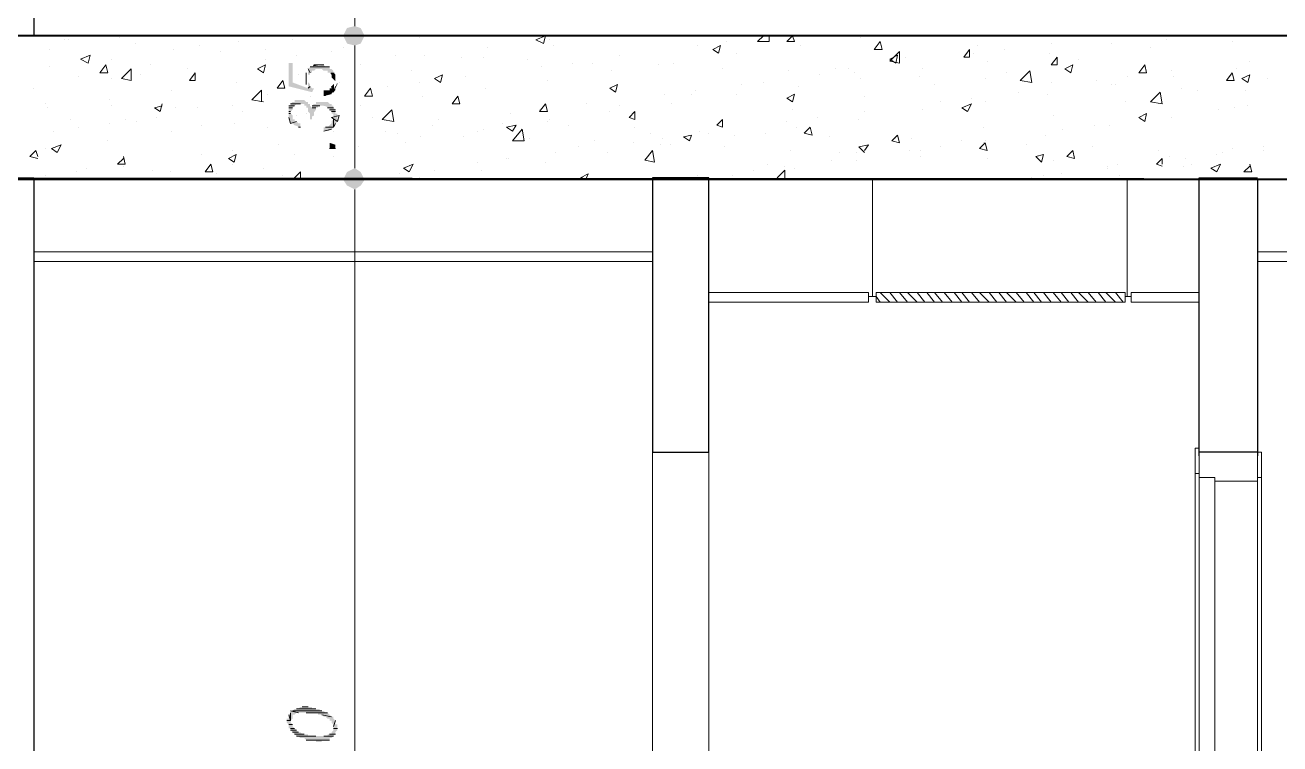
# Model space of a CAD drawing. Header units: millimetres. Extents: x 182 to 575, y -105 to 95.
# Drawn here: x 284.116 to 287.187, y 75.225 to 76.985 of the extents above; entities that cross this region are included whole.
import ezdxf

# ---------------------------------------------------------------- set-up
doc = ezdxf.new("R2010")
doc.units = ezdxf.units.MM
doc.header["$MEASUREMENT"] = 0
doc.layers.add('PDF_Geometry', color=7, linetype='Continuous')
doc.layers.add('PDF_Solid Fills', color=7, linetype='Continuous')

msp = doc.modelspace()

# ---------------------------------------------------------------- hatches: boundary and pattern name
at = {"layer": 'PDF_Solid Fills', "transparency": 33554559}
for points in [[(284.9040135875052, 76.93957688321996), (284.9230604393572, 76.93481677739985), (284.9373471853889, 76.93957688321996), (284.9468705980872, 76.95862370861681), (284.9373471853889, 76.9776737879819), (284.9230604393572, 76.98243389380198), (284.9040135875052, 76.9776737879819), (284.8944869208386, 76.95862370861681)], [(284.8706799896216, 76.82052926417234), (284.8754400954418, 76.82529257105065), (284.8754400954418, 76.83004947581259), (284.88020340232, 76.83957608956919), (284.88020340232, 76.84433942290252), (284.877029641883, 76.83640447960323), (284.8754400954418, 76.8348160102041), (284.8722670441366, 76.82529257105065), (284.8706799896216, 76.82529257105065), (284.8706799896216, 76.83957608956919), (284.8659166562883, 76.8348160102041), (284.8659166562883, 76.83005267687076), (284.8611565769233, 76.83005267687076), (284.8611565769233, 76.82529257105065), (284.8468698308916, 76.82529257105065), (284.8468698308916, 76.8110058250189), (284.8516299102565, 76.8110058250189), (284.8516299102565, 76.81219625146724), (284.8659166562883, 76.81576915835223), (284.8659166562883, 76.81862405574086)], [(284.7897260478227, 76.7348152165533), (284.7897260478227, 76.74433865570674), (284.7849659684576, 76.74433865570674), (284.7802026351244, 76.74910196258506), (284.7754393017909, 76.74910196258506), (284.7754393017909, 76.75386206840517), (284.7706792224259, 76.75386206840517), (284.7706792224259, 76.76338548110357), (284.7659158890926, 76.7681488144369), (284.7659158890926, 76.77291214777023), (284.7706792224259, 76.7776722271353), (284.7706792224259, 76.78243556046863), (284.7754393017909, 76.78719566628874), (284.7786144957122, 76.79037086020992), (284.7849659684576, 76.7919589996221), (284.7992494869761, 76.7919589996221), (284.7992494869761, 76.78719566628874), (284.8040128203095, 76.78719566628874), (284.8040128203095, 76.78243556046863), (284.8087728996746, 76.78243556046863), (284.8087728996746, 76.77291214777023), (284.8135362330079, 76.7681488144369), (284.8135362330079, 76.75386206840517), (284.8182995663412, 76.75386206840517), (284.8182995663412, 76.76100625463513), (284.8230596457064, 76.76338548110357), (284.8230596457064, 76.77132183929297), (284.8278229790396, 76.7776722271353), (284.8278229790396, 76.78243556046863), (284.8325830848598, 76.78243556046863), (284.8325830848598, 76.78719566628874), (284.8468698308916, 76.78719566628874), (284.8528203367049, 76.78600604644302), (284.8563932435899, 76.78243556046863), (284.8611565769233, 76.78243556046863), (284.8611565769233, 76.7776722271353), (284.8659166562883, 76.77291214777023), (284.8659166562883, 76.7681488144369), (284.8706799896216, 76.7681488144369), (284.8706799896216, 76.75386206840517), (284.8659166562883, 76.74910196258506), (284.8659166562883, 76.74433865570674), (284.8611565769233, 76.73957854988666), (284.8563932435899, 76.7348152165533), (284.8468698308916, 76.7348152165533), (284.8468698308916, 76.7252918038549), (284.8611565769233, 76.7252918038549), (284.8611565769233, 76.72886471073991), (284.8659166562883, 76.73005513718823), (284.8706799896216, 76.7348152165533), (284.8754400954418, 76.73957854988666), (284.8754400954418, 76.74195618850212), (284.88020340232, 76.74910196258506), (284.88020340232, 76.7681488144369), (284.8754400954418, 76.7681488144369), (284.8754400954418, 76.7776722271353), (284.8706799896216, 76.78243556046863), (284.8706799896216, 76.78719566628874), (284.8659166562883, 76.78719566628874), (284.8659166562883, 76.7919589996221), (284.8611565769233, 76.7919589996221), (284.8563932435899, 76.79671907898714), (284.8278229790396, 76.79671907898714), (284.8278229790396, 76.7919589996221), (284.8230596457064, 76.7919589996221), (284.8182995663412, 76.78719566628874), (284.8182995663412, 76.78243556046863), (284.8135362330079, 76.78719566628874), (284.8135362330079, 76.7919589996221), (284.8087728996746, 76.7919589996221), (284.8087728996746, 76.79671907898714), (284.8040128203095, 76.79671907898714), (284.7992494869761, 76.8014824123205), (284.7754393017909, 76.8014824123205), (284.7754393017909, 76.79671907898714), (284.7706792224259, 76.79671907898714), (284.7659158890926, 76.7919589996221), (284.7659158890926, 76.78719566628874), (284.7611557832724, 76.78719566628874), (284.7611557832724, 76.75386206840517), (284.7659158890926, 76.74433865570674), (284.7706792224259, 76.74433865570674), (284.7754393017909, 76.73957854988666), (284.782585115561, 76.73719606944996), (284.7849659684576, 76.7348152165533)], [(284.8611565769233, 76.68243479327288), (284.8754400954418, 76.68243479327288), (284.8754400954418, 76.6919582059713), (284.8611565769233, 76.6967215393046)], [(284.9040135875052, 76.59195743877552), (284.9230604393572, 76.58243402607712), (284.9373471853889, 76.59195743877552), (284.9468705980872, 76.60624418480728), (284.9373471853889, 76.62529103665912), (284.9230604393572, 76.63481444935755), (284.9040135875052, 76.62529103665912), (284.8944869208386, 76.60624418480728)]]:
    msp.add_hatch(color=256, dxfattribs=at).paths.add_polyline_path(points)
h = msp.add_hatch(color=256, dxfattribs=at)
h.paths.add_polyline_path([(284.8563932435899, 76.87290968745279), (284.8563932435899, 76.86814958163268), (284.8706799896216, 76.86814958163268), (284.8706799896216, 76.87290968745279), (284.8659166562883, 76.87767302078612), (284.8611565769233, 76.87767302078612), (284.8611565769233, 76.88243310015119), (284.8516299102565, 76.88243310015119), (284.8468698308916, 76.88719643348452), (284.8182995663412, 76.88243310015119), (284.8135362330079, 76.88243310015119), (284.8087728996746, 76.87767302078612), (284.8087728996746, 76.86338627475436), (284.8135362330079, 76.86338627475436), (284.8135362330079, 76.86814958163268), (284.8182995663412, 76.86814958163268), (284.8182995663412, 76.87290968745279), (284.8230596457064, 76.87290968745279), (284.8278229790396, 76.87767302078612), (284.8421064975581, 76.87767302078612), (284.8468698308916, 76.87290968745279)])
h.paths.add_polyline_path([(284.8135362330079, 76.83957608956919), (284.8087728996746, 76.84433942290252), (284.8087728996746, 76.83005267687076), (284.7706792224259, 76.84433942290252), (284.7706792224259, 76.89195976681785), (284.7611557832724, 76.89195976681785), (284.7611557832724, 76.8348160102041), (284.8182995663412, 76.82052926417234), (284.8230596457064, 76.83005267687076), (284.8182995663412, 76.83005267687076), (284.8135362330079, 76.8348160102041)])
h = msp.add_hatch(color=256, dxfattribs=at)
h.paths.add_polyline_path([(284.7659158890926, 75.25862669803479), (284.7706792224259, 75.25386336470146), (284.7754393017909, 75.2491000313681), (284.7802026351244, 75.24433995200306), (284.7849659684576, 75.24433995200306), (284.7897260478227, 75.2395766186697), (284.7992494869761, 75.2395766186697), (284.8040128203095, 75.23481651284959), (284.8278229790396, 75.23481651284959), (284.8278229790396, 75.23005317951626), (284.8421064975581, 75.23005317951626), (284.8421064975581, 75.23481651284959), (284.8611565769233, 75.23481651284959), (284.8611565769233, 75.2395766186697), (284.8659166562883, 75.2395766186697), (284.8706799896216, 75.24433995200306), (284.8754400954418, 75.2491000313681), (284.8754400954418, 75.25386336470146), (284.88020340232, 75.25862669803479), (284.88020340232, 75.2729102165533), (284.8754400954418, 75.2729102165533), (284.8754400954418, 75.2824336292517), (284.8706799896216, 75.28719696258503), (284.8706799896216, 75.29195704195013), (284.8659166562883, 75.29195704195013), (284.8611565769233, 75.29672037528346), (284.8563932435899, 75.30148370861679), (284.8516299102565, 75.30148370861679), (284.8468698308916, 75.30624378798186), (284.837346391738, 75.30624378798186), (284.837346391738, 75.31100712131521), (284.8182995663412, 75.31100712131521), (284.8182995663412, 75.3157672271353), (284.7897260478227, 75.3157672271353), (284.7849659684576, 75.31100712131521), (284.7754393017909, 75.31100712131521), (284.7706792224259, 75.30624378798186), (284.7659158890926, 75.30624378798186), (284.7659158890926, 75.30148370861679), (284.7611557832724, 75.29672037528346), (284.7611557832724, 75.28719696258503), (284.7563924763942, 75.28719696258503), (284.7563924763942, 75.27767352343162), (284.7611557832724, 75.2729102165533), (284.7611557832724, 75.26338677739986), (284.7659158890926, 75.26338677739986)])
h.paths.add_polyline_path([(284.7802026351244, 75.25862669803479), (284.7754393017909, 75.26338677739986), (284.7706792224259, 75.26815011073319), (284.7706792224259, 75.2729102165533), (284.7659158890926, 75.27767352343162), (284.7659158890926, 75.2824336292517), (284.7706792224259, 75.28719696258503), (284.7706792224259, 75.29672037528346), (284.7754393017909, 75.29672037528346), (284.7802026351244, 75.30148370861679), (284.8325830848598, 75.30148370861679), (284.8325830848598, 75.29672037528346), (284.8421064975581, 75.29672037528346), (284.8468698308916, 75.29195704195013), (284.8516299102565, 75.29195704195013), (284.8563932435899, 75.28719696258503), (284.8611565769233, 75.28719696258503), (284.8611565769233, 75.2824336292517), (284.8659166562883, 75.2824336292517), (284.8659166562883, 75.27767352343162), (284.8706799896216, 75.2729102165533), (284.8706799896216, 75.25862669803479), (284.8659166562883, 75.25386336470146), (284.8659166562883, 75.2491000313681), (284.8563932435899, 75.2491000313681), (284.8563932435899, 75.24433995200306), (284.8087728996746, 75.24433995200306), (284.8087728996746, 75.2491000313681), (284.7944893811562, 75.2491000313681), (284.7897260478227, 75.25386336470146), (284.7849659684576, 75.25386336470146)], flags=0)

# ---------------------------------------------------------------- linework, layer by layer
at = {"layer": 'PDF_Geometry', "lineweight": 25}
for points in [[(283.9992497515265, 76.95862370861681), (283.9992497515265, 79.85862357634167), (284.1373441959709, 79.85862357634167), (284.1373441959709, 76.95862370861681)], [(284.1421075293042, 76.95862370861681), (283.989726312373, 76.95862370861681)], [(283.9992497515265, 76.61100751814061), (284.1373441959709, 76.61100751814061), (284.1373441959709, 73.70624431708242)], [(286.9897269737487, 75.93005214777025), (286.9897269737487, 76.61100751814061), (287.1325847515265, 76.61100751814061)], [(287.1325847515265, 76.60624418480728), (287.1325847515265, 75.93005214777025)], [(287.1325847515265, 75.93957881443689), (286.9897269737487, 75.93957881443689)]]:
    msp.add_lwpolyline(points, dxfattribs=at)
at = {"layer": 'PDF_Geometry', "lineweight": 13}
for points in [[(284.9230604393572, 76.98243389380198), (284.9230604393572, 77.01100738586547), (284.9230604393572, 79.81100648639455), (284.9230604393572, 79.83481664512473)], [(284.9230604393572, 76.63481444935755), (284.9230604393572, 76.65862460808768), (284.9230604393572, 76.91100661866972), (284.9230604393572, 76.93481677739985)], [(284.8135362330079, 76.88243310015119), (284.8611565769233, 76.88243310015119), (284.8135362330079, 76.88243310015119)], [(284.8563932435899, 76.88243310015119), (284.8182995663412, 76.88243310015119), (284.8563932435899, 76.88243310015119)], [(284.8349647382989, 76.88719643348452), (284.832584685389, 76.88719643348452), (284.8373464049655, 76.88719643348452), (284.8206796060238, 76.88481476681787)], [(284.8468698308916, 76.88719643348452), (284.8230596457064, 76.88719643348452), (284.8468698308916, 76.88719643348452)], [(284.8278229790396, 76.88719643348452), (284.8421064975581, 76.88719643348452), (284.8278229790396, 76.88719643348452)], [(284.8040128203095, 76.86814958163268), (284.8040128203095, 76.83957608956919), (284.8040128203095, 76.86814958163268)], [(284.8040128203095, 76.83957608956919), (284.8040128203095, 76.86814958163268), (284.8040128203095, 76.83957608956919)], [(284.8135362330079, 76.86814958163268), (284.8087728996746, 76.87767302078612), (284.8135362330079, 76.86814958163268)], [(284.7754393017909, 76.78719566628874), (284.7611557832724, 76.78719566628874), (284.7754393017909, 76.78719566628874)], [(284.7897260478227, 76.7919589996221), (284.7659158890926, 76.7919589996221), (284.7897260478227, 76.7919589996221)], [(284.7659158890926, 76.7919589996221), (284.7897260478227, 76.7919589996221), (284.7659158890926, 76.7919589996221)], [(284.7611557832724, 76.78243556046863), (284.7706792224259, 76.78243556046863), (284.7611557832724, 76.78243556046863)], [(284.7706792224259, 76.78243556046863), (284.7611557832724, 76.78243556046863), (284.7706792224259, 76.78243556046863)], [(284.7659158890926, 76.77291214777023), (284.7611557832724, 76.77291214777023), (284.7659158890926, 76.77291214777023)], [(284.7611557832724, 76.7681488144369), (284.7659158890926, 76.7681488144369), (284.7611557832724, 76.7681488144369)], [(284.8754400954418, 76.7776722271353), (284.8611565769233, 76.7776722271353), (284.8754400954418, 76.7776722271353)], [(284.8611565769233, 76.7776722271353), (284.8754400954418, 76.7776722271353), (284.8611565769233, 76.7776722271353)], [(284.8659166562883, 76.77291214777023), (284.8754400954418, 76.77291214777023), (284.8659166562883, 76.77291214777023)], [(284.8706799896216, 76.7348152165533), (284.8516299102565, 76.7348152165533), (284.8706799896216, 76.7348152165533)], [(284.8754400954418, 76.68243479327288), (284.8611565769233, 76.68243479327288), (284.8754400954418, 76.68243479327288)], [(280.704013322955, 76.60624418480728), (293.1516328996746, 76.60624418480728)], [(286.1897272118439, 76.32052860279668), (286.1897272118439, 76.60624418480728)], [(286.8135355716322, 76.60624418480728), (286.8135355716322, 76.32052860279668), (286.8135355716322, 76.5062434176115)], [(284.9230604393572, 73.73481458163266), (284.9230604393572, 73.75862474036282), (284.9230604393572, 76.55862384089193), (284.9230604393572, 76.58243402607712)], [(284.1373441959709, 76.43005280914588), (285.6516328996746, 76.43005280914588)], [(287.1325847515265, 76.43005280914588), (288.6468702012619, 76.43005280914588)], [(284.1373441959709, 76.40624262396071), (285.6516328996746, 76.40624262396071)], [(287.1325847515265, 76.40624262396071), (288.6468702012619, 76.40624262396071)], [(285.789727344119, 76.33005526946334), (286.1802037991455, 76.33005526946334), (286.1802037991455, 76.30624508427815), (285.789727344119, 76.30624508427815)], [(286.1802037991455, 76.30624508427815), (286.1802037991455, 76.33005526946334)], [(286.1992506509973, 76.30624508427815), (286.1992506509973, 76.33005526946334)], [(286.2325842488809, 76.30624508427815), (286.2087740636957, 76.33005526946334)], [(286.2516310742778, 76.30624508427815), (286.2325842488809, 76.33005526946334)], [(286.275441259463, 76.30624508427815), (286.2563944076111, 76.33005526946334)], [(286.2992514181931, 76.30624508427815), (286.275441259463, 76.33005526946334)], [(286.3182982700449, 76.30624508427815), (286.2992514181931, 76.33005526946334)], [(286.3421084287752, 76.30624508427815), (286.32305834941, 76.33005526946334)], [(286.3611552806269, 76.30624508427815), (286.3421084287752, 76.33005526946334)], [(286.3849654393571, 76.30624508427815), (286.3659186139603, 76.33005526946334)], [(286.4087756245424, 76.30624508427815), (286.3897255451773, 76.33005526946334)], [(286.4278224499391, 76.30624508427815), (286.4087756245424, 76.33005526946334)], [(286.4516326351243, 76.30624508427815), (286.4325825557593, 76.33005526946334)], [(286.4754395663413, 76.30624508427815), (286.4516326351243, 76.33005526946334)], [(286.4944896457063, 76.30624508427815), (286.4754395663413, 76.33005526946334)], [(286.5182965769233, 76.30624508427815), (286.4992497515265, 76.33005526946334)], [(286.5421067621085, 76.30624508427815), (286.5182965769233, 76.33005526946334)], [(286.5611535875053, 76.30624508427815), (286.5421067621085, 76.33005526946334)], [(286.5849637726905, 76.30624508427815), (286.5659169208386, 76.33005526946334)], [(286.6040138520556, 76.30624508427815), (286.5849637726905, 76.33005526946334)], [(286.6278207832725, 76.30624508427815), (286.6087739314206, 76.33005526946334)], [(286.6516309420026, 76.30624508427815), (286.6325841166058, 76.33005526946334)], [(286.6706777938545, 76.30624508427815), (286.6516309420026, 76.33005526946334)], [(286.6944879525846, 76.30624508427815), (286.6754411271878, 76.33005526946334)], [(286.7182981377698, 76.30624508427815), (286.6944879525846, 76.33005526946334)], [(286.7373449896216, 76.30624508427815), (286.7182981377698, 76.33005526946334)], [(286.7611551483518, 76.30624508427815), (286.7421082965, 76.33005526946334)], [(286.784965307082, 76.30624508427815), (286.7611551483518, 76.33005526946334)], [(286.8040121589339, 76.30624508427815), (286.784965307082, 76.33005526946334)], [(286.9897269737487, 76.30624508427815), (286.8230590107856, 76.30624508427815), (286.8230590107856, 76.33005526946334), (286.9897269737487, 76.33005526946334)], [(286.2087740636957, 76.30624508427815), (286.1992506509973, 76.32052860279668), (286.1802037991455, 76.32052860279668)], [(285.6516328996746, 75.93957881443689), (285.6516328996746, 73.78719500491309)], [(286.9802035345951, 75.88719513718823), (286.9802035345951, 73.78719500491309), (285.789727344119, 73.78719500491309), (285.789727344119, 75.93957881443689)], [(287.0278206509973, 75.8776717244898), (287.0278206509973, 73.79672167157975), (286.9897269737487, 73.79672167157975), (286.9897269737487, 75.88719513718823), (286.9802035345951, 75.88719513718823), (286.9802035345951, 75.94910222713528), (286.9897269737487, 75.94910222713528), (286.9897269737487, 75.8776717244898), (287.0278206509973, 75.8776717244898), (287.0278206509973, 75.8681483117914), (287.1325847515265, 75.8681483117914), (287.1325847515265, 73.78719500491309)], [(287.1325847515265, 75.8776717244898), (287.1421081642249, 75.8776717244898), (287.1421081642249, 75.93957881443689), (287.1325847515265, 75.93957881443689), (286.9897269737487, 75.93957881443689)], [(287.1325847515265, 75.93957881443689), (287.1325847515265, 75.8681483117914)], [(287.1421081642249, 75.8776717244898), (287.1421081642249, 73.78719500491309)], [(284.7944893811562, 75.3157672271353), (284.8087728996746, 75.3157672271353), (284.7944893811562, 75.3157672271353)], [(284.8087728996746, 75.3157672271353), (284.7944893811562, 75.3157672271353), (284.8087728996746, 75.3157672271353)], [(284.8016311536429, 75.3157672271353), (284.7992511007327, 75.3157672271353), (284.7992494737487, 75.3157672271353)], [(284.7563924763942, 75.2824336292517), (284.7659158890926, 75.2824336292517), (284.7563924763942, 75.2824336292517)], [(284.7849659684576, 75.30148370861679), (284.7659158890926, 75.30624378798186), (284.7849659684576, 75.30148370861679)], [(284.7706792224259, 75.30624378798186), (284.8421064975581, 75.30624378798186), (284.7706792224259, 75.30624378798186)], [(284.8278229790396, 75.31100712131521), (284.7802026351244, 75.31100712131521), (284.8278229790396, 75.31100712131521)], [(284.8563932435899, 75.30148370861679), (284.8230596457064, 75.30148370861679), (284.8563932435899, 75.30148370861679)], [(284.8230596457064, 75.30148370861679), (284.8563932435899, 75.30148370861679), (284.8230596457064, 75.30148370861679)], [(284.7611557832724, 75.2729102165533), (284.7706792224259, 75.2729102165533), (284.7611557832724, 75.2729102165533)], [(284.7754393017909, 75.26338677739986), (284.7659158890926, 75.26338677739986), (284.7754393017909, 75.26338677739986)], [(284.7659158890926, 75.25862669803479), (284.7802026351244, 75.25862669803479), (284.7659158890926, 75.25862669803479)], [(284.7802026351244, 75.25862669803479), (284.7659158890926, 75.25862669803479), (284.7802026351244, 75.25862669803479)], [(284.7706792224259, 75.25386336470146), (284.7849659684576, 75.25386336470146), (284.7706792224259, 75.25386336470146)], [(284.88020340232, 75.26338677739986), (284.8706799896216, 75.26338677739986), (284.88020340232, 75.26338677739986)], [(284.8706799896216, 75.26338677739986), (284.88020340232, 75.26338677739986), (284.8706799896216, 75.26338677739986)], [(284.7754393017909, 75.2491000313681), (284.7992494869761, 75.2491000313681), (284.7754393017909, 75.2491000313681)], [(284.7992494869761, 75.2491000313681), (284.7754393017909, 75.2491000313681), (284.7992494869761, 75.2491000313681)], [(284.8040128203095, 75.23481651284959), (284.8611565769233, 75.23481651284959), (284.8040128203095, 75.23481651284959)], [(284.8563932435899, 75.23481651284959), (284.8135362330079, 75.23481651284959), (284.8563932435899, 75.23481651284959)], [(284.8182995663412, 75.23481651284959), (284.8516299102565, 75.23481651284959), (284.8182995663412, 75.23481651284959)], [(284.8706799896216, 75.24433995200306), (284.8468698308916, 75.24433995200306), (284.8706799896216, 75.24433995200306)], [(284.8468698308916, 75.24433995200306), (284.8706799896216, 75.24433995200306), (284.8468698308916, 75.24433995200306)], [(284.8754400954418, 75.2491000313681), (284.8611565769233, 75.2491000313681), (284.8754400954418, 75.2491000313681)], [(284.8611565769233, 75.2491000313681), (284.8754400954418, 75.2491000313681), (284.8611565769233, 75.2491000313681)]]:
    msp.add_lwpolyline(points, dxfattribs=at)
at = {"layer": 'PDF_Geometry', "lineweight": 40}
for points in [[(292.9516313388281, 76.60624418480728), (293.4040116562884, 76.61100751814061), (293.4040116562884, 76.95862370861681), (280.6802031642249, 76.95862370861681), (280.3040134552301, 76.95862370861681), (280.3040134552301, 76.60624418480728), (280.6802031642249, 76.60624418480728), (280.7516304393571, 76.60624418480728)], [(281.4563927144894, 76.63005434353744), (281.4659161536428, 76.61576759750568), (281.4802028996745, 76.61100751814061), (292.2278222118439, 76.60624418480728)]]:
    msp.add_lwpolyline(points, dxfattribs=at)
at = {"layer": 'PDF_Geometry', "lineweight": 0}
for points in [[(284.2135348044366, 76.94910029591838), (284.2135348044366, 76.94910029591838)], [(284.2230614711032, 76.94910029591838), (284.2230614711032, 76.94910029591838)], [(284.3468691695159, 76.95386362925169), (284.3468691695159, 76.95386362925169)], [(284.3849661007329, 76.93957688321996), (284.3849661007329, 76.93957688321996)], [(284.6373448573466, 76.94434019009827), (284.6373448573466, 76.94434019009827)], [(284.7706792224259, 76.94910029591838), (284.7706792224259, 76.94910029591838)], [(285.0802017356534, 76.95386362925169), (285.0802017356534, 76.95386362925169)], [(285.3992509155477, 76.94910029591838), (285.3992509155477, 76.94910029591838)], [(285.832584354701, 76.94434019009827), (285.832584354701, 76.94434019009827)], [(285.9373452277168, 76.95862370861681), (285.9373452277168, 76.94434019009827), (285.9087749631666, 76.94434019009827), (285.9230584816851, 76.95862370861681)], [(286.1611537197804, 76.95386362925169), (286.1611537197804, 76.95386362925169)], [(286.6278207832725, 76.93957688321996), (286.6278207832725, 76.93957688321996)], [(286.74686840232, 76.95862370861681), (286.74686840232, 76.95862370861681)], [(286.7754418943836, 76.93957688321996), (286.7754418943836, 76.93957688321996)], [(286.9087730319497, 76.94910029591838), (286.9087730319497, 76.94910029591838)], [(287.0706776615793, 76.94434019009827), (287.0706776615793, 76.94434019009827)], [(284.1754411271878, 76.92529336470145), (284.1754411271878, 76.92529336470145)], [(284.4802035345951, 76.92529336470145), (284.4802035345951, 76.92529336470145)], [(284.5421073970291, 76.93481677739985), (284.5421073970291, 76.93481677739985)], [(284.5944878467645, 76.92053003136812), (284.5944878467645, 76.92053003136812)], [(284.7040120266588, 76.92529336470145), (284.7040120266588, 76.92529336470145)], [(284.7802026351244, 76.91100661866972), (284.7802026351244, 76.91100661866972)], [(284.8659166562883, 76.92053003136812), (284.8659166562883, 76.92053003136812)], [(284.8944869208386, 76.93005344406652), (284.8944869208386, 76.93005344406652)], [(285.0230612065528, 76.91100661866972), (285.0230612065528, 76.91100661866972)], [(285.0944884816852, 76.91100661866972), (285.0944884816852, 76.91100661866972)], [(285.2468696986164, 76.93005344406652), (285.2468696986164, 76.93005344406652)], [(285.408774328246, 76.93481677739985), (285.408774328246, 76.93481677739985)], [(285.5706789578757, 76.91100661866972), (285.5706789578757, 76.91100661866972)], [(285.7611538520556, 76.93481677739985), (285.7611538520556, 76.93481677739985)], [(285.8563945398862, 76.91576669803476), (285.8563945398862, 76.91576669803476)], [(286.0135358361825, 76.93481677739985), (286.0135358361825, 76.93481677739985)], [(286.4373458890925, 76.91576669803476), (286.4373458890925, 76.91576669803476)], [(286.446869301791, 76.93481677739985), (286.446869301791, 76.93481677739985)], [(286.5135364975582, 76.92529336470145), (286.5135364975582, 76.92529336470145)], [(286.6230606774524, 76.91576669803476), (286.6230606774524, 76.91576669803476)], [(286.8706793547011, 76.93005344406652), (286.8706793547011, 76.93005344406652)], [(284.1754411271878, 76.88243310015119), (284.1754411271878, 76.88243310015119)], [(284.327822344119, 76.90148317951625), (284.327822344119, 76.90148317951625)], [(284.4230597779815, 76.88719643348452), (284.4230597779815, 76.88719643348452)], [(284.7040120266588, 76.90148317951625), (284.7040120266588, 76.90148317951625)], [(284.9373471853889, 76.88719643348452), (284.9373471853889, 76.88719643348452)], [(285.1849658361825, 76.90624328533636), (285.1849658361825, 76.90624328533636)], [(285.2373462594629, 76.90624328533636), (285.2373462594629, 76.90624328533636)], [(285.3468704658121, 76.90148317951625), (285.3468704658121, 76.90148317951625)], [(285.3802040636957, 76.88243310015119), (285.3802040636957, 76.88243310015119)], [(285.4563946721614, 76.89195976681785), (285.4563946721614, 76.89195976681785)], [(285.5040117621085, 76.89195976681785), (285.5040117621085, 76.89195976681785)], [(285.6659164181931, 76.88719643348452), (285.6659164181931, 76.88719643348452)], [(285.704013322955, 76.89195976681785), (285.704013322955, 76.89195976681785)], [(286.2468709949127, 76.89195976681785), (286.2468709949127, 76.89195976681785)], [(286.2706779261296, 76.90624328533636), (286.2706779261296, 76.90624328533636)], [(286.4706794869762, 76.89671984618292), (286.4706794869762, 76.89671984618292)], [(286.6944879525846, 76.90148317951625), (286.6944879525846, 76.90148317951625)], [(287.1135346721613, 76.89671984618292), (287.1135346721613, 76.89671984618292)], [(284.24686840232, 76.85862616893428), (284.24686840232, 76.85862616893428)], [(284.327822344119, 76.85386283560092), (284.327822344119, 76.85386283560092)], [(284.3992496192513, 76.86338627475436), (284.3992496192513, 76.86338627475436)], [(284.5135371324789, 76.87767302078612), (284.5135371324789, 76.87767302078612)], [(284.7849659684576, 76.86338627475436), (284.7849659684576, 76.86338627475436)], [(285.0611548838016, 76.87290968745279), (285.0611548838016, 76.87290968745279)], [(285.1944892488809, 76.85862616893428), (285.1944892488809, 76.85862616893428)], [(285.3944875822142, 76.84910275623585), (285.3944875822142, 76.84910275623585)], [(285.5516321060237, 76.87290968745279), (285.5516321060237, 76.87290968745279)], [(285.8230609420026, 76.87767302078612), (285.8230609420026, 76.87767302078612)], [(285.9849655716323, 76.87290968745279), (285.9849655716323, 76.87290968745279)], [(286.0611561800979, 76.86338627475436), (286.0611561800979, 76.86338627475436)], [(286.0992498573465, 76.87767302078612), (286.0992498573465, 76.87767302078612)], [(286.1325834552302, 76.87767302078612), (286.1325834552302, 76.87767302078612)], [(286.1468702012619, 76.86814958163268), (286.1468702012619, 76.86814958163268)], [(286.1611537197804, 76.85386283560092), (286.1611537197804, 76.85386283560092)], [(286.3040115240133, 76.85862616893428), (286.3040115240133, 76.85862616893428)], [(286.3135349367117, 76.87767302078612), (286.3135349367117, 76.87767302078612)], [(286.4659161536428, 76.85386283560092), (286.4659161536428, 76.85386283560092)], [(286.5182965769233, 76.86814958163268), (286.5182965769233, 76.86814958163268)], [(286.7373449896216, 76.84910275623585), (286.7373449896216, 76.84910275623585)], [(286.8135355716322, 76.85862616893428), (286.8135355716322, 76.85862616893428)], [(286.9230597779815, 76.87290968745279), (286.9230597779815, 76.87290968745279)], [(286.9278231113148, 76.85862616893428), (286.9278231113148, 76.85862616893428)], [(287.0802043282461, 76.87767302078612), (287.0802043282461, 76.87767302078612)], [(287.1563916827433, 76.85386283560092), (287.1563916827433, 76.85386283560092)], [(284.1373441959709, 76.83005267687076), (284.1373441959709, 76.83005267687076)], [(284.4754402277169, 76.82529257105065), (284.4754402277169, 76.82529257105065)], [(284.6325847515265, 76.84433942290252), (284.6325847515265, 76.84433942290252)], [(284.6992519472936, 76.79671907898714), (284.6706784287751, 76.8014824123205), (284.6944886139603, 76.82529257105065), (284.6944886139603, 76.79671907898714)], [(284.8849635081402, 76.84433942290252), (284.8849635081402, 76.84433942290252)], [(285.0040111271878, 76.8348160102041), (285.0040111271878, 76.8348160102041)], [(285.0802017356534, 76.84433942290252), (285.0802017356534, 76.84433942290252)], [(285.2421063652831, 76.83005267687076), (285.2421063652831, 76.83005267687076)], [(285.7563937726904, 76.82529257105065), (285.7563937726904, 76.82529257105065)], [(285.8706780584047, 76.83957608956919), (285.8706780584047, 76.83957608956919)], [(285.9230584816851, 76.84433942290252), (285.9230584816851, 76.84433942290252)], [(286.0087757568175, 76.8348160102041), (286.0087757568175, 76.8348160102041)], [(286.3421084287752, 76.83957608956919), (286.3421084287752, 76.83957608956919)], [(286.5468700689868, 76.82052926417234), (286.5468700689868, 76.82052926417234)], [(286.6278207832725, 76.84433942290252), (286.6278207832725, 76.84433942290252)], [(286.7754418943836, 76.83957608956919), (286.7754418943836, 76.83957608956919)], [(286.784965307082, 76.83957608956919), (286.784965307082, 76.83957608956919)], [(286.9468699631667, 76.83005267687076), (286.9468699631667, 76.83005267687076)], [(286.9849636404153, 76.82529257105065), (286.9849636404153, 76.82529257105065)], [(287.1040112594629, 76.82529257105065), (287.1040112594629, 76.82529257105065)], [(284.1659176880344, 76.7919589996221), (284.1659176880344, 76.7919589996221)], [(284.3230590107856, 76.8014824123205), (284.3230590107856, 76.8014824123205)], [(284.327822344119, 76.78719566628874), (284.327822344119, 76.78719566628874)], [(284.4516300425317, 76.7919589996221), (284.4468699631667, 76.77291214777023), (284.4325831906799, 76.78243556046863), (284.4516300425317, 76.78719566628874)], [(284.6230613388281, 76.78719566628874), (284.6230613388281, 76.78719566628874)], [(284.6992519472936, 76.79671907898714), (284.6992519472936, 76.79671907898714)], [(284.708775359992, 76.81576915835223), (284.708775359992, 76.81576915835223)], [(284.8135362330079, 76.8110058250189), (284.8135362330079, 76.8110058250189)], [(284.9373471853889, 76.78719566628874), (284.9373471853889, 76.78719566628874)], [(285.0897251483518, 76.8110058250189), (285.0897251483518, 76.8110058250189)], [(285.4897250160767, 76.7919589996221), (285.4897250160767, 76.7919589996221)], [(285.5706789578757, 76.78719566628874), (285.5706789578757, 76.78719566628874)], [(285.6802031642248, 76.81576915835223), (285.6802031642248, 76.81576915835223)], [(285.6992499896216, 76.7919589996221), (285.6992499896216, 76.7919589996221)], [(285.746870333537, 76.81576915835223), (285.746870333537, 76.81576915835223)], [(285.8563945398862, 76.81576915835223), (285.8563945398862, 76.81576915835223)], [(286.1706803864471, 76.8110058250189), (286.1706803864471, 76.8110058250189)], [(286.3563919472937, 76.79671907898714), (286.3563919472937, 76.79671907898714)], [(286.4325825557593, 76.80624574565383), (286.4325825557593, 76.80624574565383)], [(286.4659161536428, 76.79671907898714), (286.4659161536428, 76.79671907898714)], [(286.6182973705741, 76.81576915835223), (286.6182973705741, 76.81576915835223)], [(286.8087754922672, 76.79671907898714), (286.8087754922672, 76.79671907898714)], [(287.1087745927963, 76.78719566628874), (287.1087745927963, 76.78719566628874)], [(284.1706777938545, 76.78243556046863), (284.1706777938545, 76.78243556046863)], [(284.4373465240133, 76.7586254017385), (284.4373465240133, 76.7586254017385)], [(284.4849636404153, 76.78243556046863), (284.4849636404153, 76.78243556046863)], [(284.5373440636957, 76.78243556046863), (284.5373440636957, 76.78243556046863)], [(284.6468682700449, 76.77291214777023), (284.6468682700449, 76.77291214777023)], [(284.7802026351244, 76.76338548110357), (284.7802026351244, 76.76338548110357)], [(284.8040128203095, 76.7681488144369), (284.8040128203095, 76.7681488144369)], [(284.9659174499392, 76.7586254017385), (284.9659174499392, 76.7586254017385)], [(285.3040134552301, 76.7681488144369), (285.3040134552301, 76.7681488144369)], [(285.3754407303625, 76.7776722271353), (285.3754407303625, 76.7776722271353)], [(285.5468687991455, 76.77291214777023), (285.5468687991455, 76.77291214777023)], [(285.9944890107857, 76.7776722271353), (285.9944890107857, 76.7776722271353)], [(286.0563928467645, 76.7586254017385), (286.0563928467645, 76.7586254017385)], [(286.1706803864471, 76.77291214777023), (286.1706803864471, 76.77291214777023)], [(286.3135349367117, 76.7776722271353), (286.3135349367117, 76.7776722271353)], [(286.6325841166058, 76.76338548110357), (286.6325841166058, 76.76338548110357)], [(286.9230597779815, 76.7586254017385), (286.9230597779815, 76.7586254017385)], [(287.0373440636957, 76.7776722271353), (287.0373440636957, 76.7776722271353)], [(287.0754409949127, 76.78243556046863), (287.0754409949127, 76.78243556046863)], [(284.1849645398862, 76.7252918038549), (284.1849645398862, 76.7252918038549)], [(284.2278215504683, 76.75386206840517), (284.2278215504683, 76.75386206840517)], [(284.24686840232, 76.7348152165533), (284.24686840232, 76.7348152165533)], [(284.3230590107856, 76.74433865570674), (284.3230590107856, 76.74433865570674)], [(284.3611559155476, 76.75386206840517), (284.3611559155476, 76.75386206840517)], [(284.3897261800978, 76.74910196258506), (284.3897261800978, 76.74910196258506)], [(284.4754402277169, 76.7252918038549), (284.4754402277169, 76.7252918038549)], [(284.5468707303623, 76.73957854988666), (284.5468707303623, 76.73957854988666)], [(284.6278214181931, 76.74433865570674), (284.6278214181931, 76.74433865570674)], [(284.708775359992, 76.7348152165533), (284.708775359992, 76.7348152165533)], [(284.8706799896216, 76.7252918038549), (284.8706799896216, 76.7252918038549)], [(284.9992510213677, 76.7252918038549), (284.9992510213677, 76.7252918038549)], [(285.113535333537, 76.73957854988666), (285.113535333537, 76.73957854988666)], [(285.1278220795688, 76.75386206840517), (285.1278220795688, 76.75386206840517)], [(285.2230595134312, 76.7252918038549), (285.2230595134312, 76.7252918038549)], [(285.2373462594629, 76.73005513718823), (285.2373462594629, 76.73005513718823)], [(285.2849633758651, 76.74433865570674), (285.2849633758651, 76.74433865570674)], [(285.3944875822142, 76.74910196258506), (285.3944875822142, 76.74910196258506)], [(285.3992509155477, 76.75386206840517), (285.3992509155477, 76.75386206840517)], [(285.4468680054946, 76.73957854988666), (285.4468680054946, 76.73957854988666)], [(285.6087726351243, 76.7348152165533), (285.6087726351243, 76.7348152165533)], [(285.7659171853888, 76.7252918038549), (285.7659171853888, 76.7252918038549)], [(285.8182976086692, 76.74910196258506), (285.8182976086692, 76.74910196258506)], [(285.9802022382989, 76.74910196258506), (285.9802022382989, 76.74910196258506)], [(286.0040124234841, 76.7348152165533), (286.0040124234841, 76.7348152165533)], [(286.1563936404153, 76.75386206840517), (286.1563936404153, 76.75386206840517)], [(286.4611560478228, 76.7348152165533), (286.4611560478228, 76.7348152165533)], [(286.656394275336, 76.73005513718823), (286.656394275336, 76.73005513718823)], [(286.7325848838016, 76.73957854988666), (286.7325848838016, 76.73957854988666)], [(286.7706785610502, 76.73957854988666), (286.7706785610502, 76.73957854988666)], [(286.8468691695159, 76.75386206840517), (286.8468691695159, 76.75386206840517)], [(284.3182989049657, 76.70148164512474), (284.3182989049657, 76.70148164512474)], [(284.9230604393572, 76.71576839115647), (284.9230604393572, 76.71576839115647)], [(285.027821285918, 76.72052847052157), (285.027821285918, 76.72052847052157)], [(285.0468681377698, 76.6967215393046), (285.0468681377698, 76.6967215393046)], [(285.0849650689868, 76.71100505782314), (285.0849650689868, 76.71100505782314)], [(285.1897259420026, 76.71100505782314), (285.1897259420026, 76.71100505782314)], [(285.3516305716323, 76.70624495200306), (285.3516305716323, 76.70624495200306)], [(285.5087750954418, 76.70148164512474), (285.5087750954418, 76.70148164512474)], [(285.6040125557591, 76.6967215393046), (285.6040125557591, 76.6967215393046)], [(285.6468695663413, 76.72052847052157), (285.6468695663413, 76.72052847052157)], [(285.6754398308915, 76.70624495200306), (285.6754398308915, 76.70624495200306)], [(285.789727344119, 76.72052847052157), (285.789727344119, 76.72052847052157)], [(285.851631206553, 76.71576839115647), (285.851631206553, 76.71576839115647)], [(285.9278218150185, 76.72052847052157), (285.9278218150185, 76.72052847052157)], [(286.0849631113148, 76.71100505782314), (286.0849631113148, 76.71100505782314)], [(286.2468709949127, 76.70624495200306), (286.2468709949127, 76.70624495200306)], [(286.2849646721613, 76.70624495200306), (286.2849646721613, 76.70624495200306)], [(286.4087756245424, 76.70148164512474), (286.4087756245424, 76.70148164512474)], [(286.4611560478228, 76.6967215393046), (286.4611560478228, 76.6967215393046)], [(286.4659161536428, 76.70148164512474), (286.4659161536428, 76.70148164512474)], [(286.613537264754, 76.71576839115647), (286.613537264754, 76.71576839115647)], [(284.1468708626376, 76.65862460808768), (284.1278207832725, 76.663387941421), (284.1421075293042, 76.67767145993955), (284.1468708626376, 76.663387941421)], [(284.1659176880344, 76.68243479327288), (284.1659176880344, 76.68243479327288)], [(284.3563926086694, 76.663387941421), (284.3611559155476, 76.64433786205595), (284.3421090901508, 76.64433786205595), (284.3563926086694, 76.65862460808768)], [(284.5468707303623, 76.66814804724112), (284.5468707303623, 76.66814804724112)], [(284.6230613388281, 76.67767145993955), (284.6230613388281, 76.67767145993955)], [(284.7373456245423, 76.6919582059713), (284.7373456245423, 76.6919582059713)], [(284.7754393017909, 76.66814804724112), (284.7754393017909, 76.66814804724112)], [(284.8706799896216, 76.663387941421), (284.8706799896216, 76.663387941421)], [(284.9325838520555, 76.6871981266062), (284.9325838520555, 76.6871981266062)], [(285.4135376615794, 76.67291138057448), (285.4135376615794, 76.67291138057448)], [(285.4706781906799, 76.6871981266062), (285.4706781906799, 76.6871981266062)], [(285.5421086933254, 76.67291138057448), (285.5421086933254, 76.67291138057448)], [(285.6706797250714, 76.6919582059713), (285.6706797250714, 76.6919582059713)], [(285.6944899102566, 76.6919582059713), (285.6944899102566, 76.6919582059713)], [(285.8278210478228, 76.6871981266062), (285.8278210478228, 76.6871981266062)], [(285.9897256774524, 76.67767145993955), (285.9897256774524, 76.67767145993955)], [(286.1087732965, 76.67291138057448), (286.1087732965, 76.67291138057448)], [(286.151630307082, 76.67291138057448), (286.151630307082, 76.67291138057448)], [(286.1706803864471, 76.67291138057448), (286.1563936404153, 76.6871981266062), (286.1802037991455, 76.6919582059713), (286.1706803864471, 76.67767145993955)], [(286.280201338828, 76.67767145993955), (286.280201338828, 76.67767145993955)], [(286.3087748308915, 76.67767145993955), (286.3087748308915, 76.67767145993955)], [(286.3087748308915, 76.663387941421), (286.3087748308915, 76.663387941421)], [(286.3563919472937, 76.6871981266062), (286.3563919472937, 76.6871981266062)], [(286.5659169208386, 76.6919582059713), (286.5659169208386, 76.6919582059713)], [(286.7278215504683, 76.6871981266062), (286.7278215504683, 76.6871981266062)], [(286.8897261800978, 76.67767145993955), (286.8897261800978, 76.67767145993955)], [(286.9182964446481, 76.663387941421), (286.9182964446481, 76.663387941421)], [(287.0325839843306, 76.66814804724112), (287.0325839843306, 76.66814804724112)], [(287.0468707303623, 76.67291138057448), (287.0468707303623, 76.67291138057448)], [(287.0706776615793, 76.68243479327288), (287.0706776615793, 76.68243479327288)], [(287.1468682700449, 76.6871981266062), (287.1468682700449, 76.6871981266062)], [(287.1468682700449, 76.67767145993955), (287.1468682700449, 76.67767145993955)], [(284.2659184816852, 76.63481444935755), (284.2659184816852, 76.63481444935755)], [(284.3563926086694, 76.63957778269088), (284.3563926086694, 76.63957778269088)], [(284.6230613388281, 76.64433786205595), (284.6230613388281, 76.64433786205595)], [(284.6992519472936, 76.63481444935755), (284.6992519472936, 76.63481444935755)], [(285.2230595134312, 76.64910119538928), (285.2230595134312, 76.64910119538928)], [(285.2944900425317, 76.65862460808768), (285.2944900425317, 76.65862460808768)], [(285.2992501218969, 76.65862460808768), (285.2992501218969, 76.65862460808768)], [(285.3897274763942, 76.64910119538928), (285.3897274763942, 76.64910119538928)], [(285.9325851483519, 76.64433786205595), (285.9325851483519, 76.64433786205595)], [(285.9754421589338, 76.63957778269088), (285.9754421589338, 76.63957778269088)], [(285.9992490901508, 76.63481444935755), (285.9992490901508, 76.63481444935755)], [(286.0897264446481, 76.65386452872261), (286.0897264446481, 76.65386452872261)], [(286.151630307082, 76.65386452872261), (286.151630307082, 76.65386452872261)], [(286.4706794869762, 76.65862460808768), (286.4706794869762, 76.65862460808768)], [(286.6325841166058, 76.65386452872261), (286.6325841166058, 76.65386452872261)], [(286.7659184816852, 76.63957778269088), (286.7659184816852, 76.63957778269088)], [(286.7659184816852, 76.63481444935755), (286.7659184816852, 76.63481444935755)], [(286.7897254129022, 76.64433786205595), (286.7897254129022, 76.64433786205595)], [(286.8992496192513, 76.63957778269088), (286.8849661007329, 76.64433786205595), (286.8992496192513, 76.65862460808768), (286.8992496192513, 76.64433786205595)], [(286.9516300425317, 76.63957778269088), (286.9516300425317, 76.63957778269088)], [(286.956393375865, 76.65862460808768), (286.956393375865, 76.65862460808768)], [(286.9706801218967, 76.64433786205595), (286.9706801218967, 76.64433786205595)], [(287.1135346721613, 76.64433786205595), (287.1182980054947, 76.62529103665912), (287.0992511536427, 76.62529103665912), (287.1135346721613, 76.63957778269088)], [(284.1659176880344, 76.61576759750568), (284.1659176880344, 76.61576759750568)], [(284.2421082965, 76.62529103665912), (284.2421082965, 76.62529103665912)], [(284.4278231113148, 76.63005434353744), (284.4278231113148, 76.63005434353744)], [(284.4706801218967, 76.62529103665912), (284.4706801218967, 76.62529103665912)], [(284.5849644076111, 76.62053093083904), (284.5849644076111, 76.62053093083904)], [(284.7468690372407, 76.61576759750568), (284.7468690372407, 76.61576759750568)], [(284.7754393017909, 76.61100751814061), (284.7897260478227, 76.62529103665912), (284.7897260478227, 76.61100751814061)], [(285.0325846192513, 76.62053093083904), (285.0325846192513, 76.62053093083904)], [(285.0802017356534, 76.61100751814061), (285.0802017356534, 76.61100751814061)], [(285.1182986404153, 76.63005434353744), (285.1182986404153, 76.63005434353744)], [(285.2325829525847, 76.63005434353744), (285.2325829525847, 76.63005434353744)], [(285.4802016033783, 76.61100751814061), (285.4754414975581, 76.61100751814061), (285.4944883494101, 76.62053093083904), (285.4897250160767, 76.61100751814061)], [(285.7611538520556, 76.61576759750568), (285.7611538520556, 76.61576759750568)], [(285.8468678732196, 76.61576759750568), (285.8468678732196, 76.61576759750568)], [(285.8992515504682, 76.63005434353744), (285.8992515504682, 76.63005434353744)], [(285.9563920795688, 76.61100751814061), (285.9754421589338, 76.63005434353744), (285.9754421589338, 76.61100751814061)], [(286.5802036668704, 76.61100751814061), (286.5802036668704, 76.61100751814061)], [(286.6087739314206, 76.61576759750568), (286.6087739314206, 76.61576759750568)], [(286.6516309420026, 76.62053093083904), (286.6516309420026, 76.62053093083904)], [(286.7944887462354, 76.61576759750568), (286.7944887462354, 76.61576759750568)], [(287.1087745927963, 76.63005434353744), (287.1087745927963, 76.63005434353744)]]:
    msp.add_lwpolyline(points, dxfattribs=at)
at = {"layer": 'PDF_Geometry', "lineweight": 13}
for points in [[(284.8325830848598, 76.95862370861681), (285.2373462594629, 76.95862370861681)], [(284.8135362330079, 76.8348160102041), (284.8087728996746, 76.83005267687076), (284.8135362330079, 76.8348160102041)], [(284.8659166562883, 76.8348160102041), (284.8706799896216, 76.82052926417234), (284.8659166562883, 76.8348160102041)], [(284.8706799896216, 76.83957608956919), (284.8706799896216, 76.82052926417234), (284.8706799896216, 76.83957608956919)], [(284.8754400954418, 76.8348160102041), (284.8706799896216, 76.82052926417234), (284.8754400954418, 76.8348160102041)], [(284.8182995663412, 76.78719566628874), (284.837346391738, 76.78719566628874), (284.8182995663412, 76.78719566628874)], [(284.7611557832724, 76.7586254017385), (284.7659158890926, 76.74433865570674), (284.7611557832724, 76.7586254017385)], [(284.8278229790396, 76.78243556046863), (284.8182995663412, 76.78243556046863), (284.8278229790396, 76.78243556046863)], [(284.8706799896216, 76.78243556046863), (284.8563932435899, 76.78243556046863), (284.8706799896216, 76.78243556046863)], [(284.7802026351244, 76.74910196258506), (284.7659158890926, 76.74433865570674), (284.7802026351244, 76.74910196258506)], [(284.7849659684576, 76.7348152165533), (284.7897260478227, 76.7348152165533), (284.7849659684576, 76.7348152165533)], [(284.8659166562883, 76.73005513718823), (284.8468698308916, 76.7252918038549), (284.8659166562883, 76.73005513718823)], [(284.8706799896216, 76.75386206840517), (284.8706799896216, 76.7348152165533), (284.8706799896216, 76.75386206840517)], [(284.8754400954418, 76.74433865570674), (284.8706799896216, 76.7348152165533), (284.8754400954418, 76.74433865570674)], [(284.8325830848598, 76.60624418480728), (285.2944900425317, 76.60624418480728)], [(286.8087754922672, 76.33005526946334), (286.1992506509973, 76.33005526946334), (286.1992506509973, 76.30624508427815), (286.8087754922672, 76.30624508427815)], [(286.8087754922672, 76.33005526946334), (286.8087754922672, 76.30624508427815)], [(286.8230590107856, 76.33005526946334), (286.8230590107856, 76.30624508427815)], [(286.8230590107856, 76.32052860279668), (286.8087754922672, 76.32052860279668)], [(284.7611557832724, 75.29672037528346), (284.7659158890926, 75.2824336292517), (284.7611557832724, 75.29672037528346)], [(284.7659158890926, 75.30148370861679), (284.7659158890926, 75.2824336292517), (284.7659158890926, 75.30148370861679)], [(284.8040128203095, 75.30148370861679), (284.8516299102565, 75.30148370861679), (284.8040128203095, 75.30148370861679)], [(284.8135362330079, 75.30148370861679), (284.8563932435899, 75.30148370861679), (284.8135362330079, 75.30148370861679)], [(284.8421064975581, 75.29672037528346), (284.8659166562883, 75.29195704195013), (284.8421064975581, 75.29672037528346)], [(284.8754400954418, 75.2824336292517), (284.8706799896216, 75.26815011073319), (284.8754400954418, 75.2824336292517)], [(284.7802026351244, 75.24433995200306), (284.8087728996746, 75.24433995200306), (284.7802026351244, 75.24433995200306)], [(284.8278229790396, 75.24433995200306), (284.7849659684576, 75.24433995200306), (284.8278229790396, 75.24433995200306)]]:
    msp.add_lwpolyline(points, close=True, dxfattribs=at)
at = {"layer": 'PDF_Geometry', "lineweight": 0}
for points in [[(285.3897274763942, 76.95862370861681), (285.3849641430609, 76.93957688321996), (285.365917317664, 76.94910029591838)], [(285.9944890107857, 76.95862370861681), (285.9992490901508, 76.94434019009827), (285.9802022382989, 76.94434019009827)], [(286.2087740636957, 76.94434019009827), (286.2135373970291, 76.92529336470145), (286.194487317664, 76.92529336470145)], [(284.2754418943836, 76.91100661866972), (284.2706785610502, 76.89195976681785), (284.2516317356534, 76.90148317951625)], [(285.8182976086692, 76.93481677739985), (285.8135375293043, 76.91576669803476), (285.7992507832726, 76.92529336470145)], [(286.2563944076111, 76.89195976681785), (286.2325842488809, 76.89671984618292), (286.2563944076111, 76.92053003136812)], [(286.2516310742778, 76.91100661866972), (286.2468709949127, 76.89195976681785), (286.2325842488809, 76.90148317951625)], [(286.4278224499391, 76.92529336470145), (286.4278224499391, 76.90624328533636), (286.4135357039073, 76.90624328533636)], [(284.3135355716322, 76.88719643348452), (284.3182989049657, 76.86814958163268), (284.2992488256004, 76.86814958163268)], [(284.7040120266588, 76.88719643348452), (284.6992519472936, 76.86814958163268), (284.6849652012619, 76.87767302078612)], [(286.6421075293042, 76.90624328533636), (286.6421075293042, 76.88719643348452), (286.6278207832725, 76.88719643348452)], [(286.6802012065529, 76.88719643348452), (286.6754411271878, 76.86814958163268), (286.6611543811562, 76.87767302078612)], [(286.8563926086694, 76.88719643348452), (286.8611559155476, 76.86814958163268), (286.8421090901508, 76.86814958163268)], [(284.375439434066, 76.84910275623585), (284.3516325028492, 76.85386283560092), (284.375439434066, 76.87767302078612)], [(284.5325839843306, 76.86814958163268), (284.5325839843306, 76.84910275623585), (284.5182972382989, 76.84910275623585)], [(284.7468690372407, 76.84910275623585), (284.751632370574, 76.83005267687076), (284.7325822912089, 76.83005267687076)], [(285.1373454922672, 76.86338627475436), (285.1325821589338, 76.84433942290252), (285.1182986404153, 76.85386283560092)], [(286.5802036668704, 76.84433942290252), (286.5516301748069, 76.84910275623585), (286.575440333537, 76.87290968745279)], [(287.0706776615793, 76.86814958163268), (287.0754409949127, 76.84910275623585), (287.0563941430609, 76.84910275623585)], [(287.1135346721613, 76.86338627475436), (287.1087745927963, 76.84433942290252), (287.0944878467645, 76.85386283560092)], [(284.9611541166058, 76.83005267687076), (284.9659174499392, 76.8110058250189), (284.9468705980872, 76.8110058250189)], [(285.5659156245423, 76.83957608956919), (285.5611555451773, 76.82052926417234), (285.5468687991455, 76.83005267687076)], [(286.8992496192513, 76.7919589996221), (286.8706793547011, 76.79671907898714), (286.8944895134313, 76.82052926417234)], [(285.1754424234841, 76.8110058250189), (285.1802025028493, 76.7919589996221), (285.1611556774524, 76.7919589996221)], [(285.3897274763942, 76.7919589996221), (285.3944875822142, 76.77291214777023), (285.3754407303625, 76.77291214777023)], [(285.9992490901508, 76.81576915835223), (285.9944890107857, 76.79671907898714), (285.9802022382989, 76.80624574565383)], [(286.4325825557593, 76.7919589996221), (286.4230591430609, 76.77291214777023), (286.4087756245424, 76.78243556046863)], [(284.8849635081402, 76.76338548110357), (284.88020340232, 76.74910196258506), (284.8659166562883, 76.7586254017385)], [(285.0182978732196, 76.74910196258506), (284.9897276086693, 76.75386206840517), (285.0135345398862, 76.7776722271353)], [(285.6087726351243, 76.77291214777023), (285.6087726351243, 76.75386206840517), (285.5944891166058, 76.7586254017385)], [(286.8611559155476, 76.7681488144369), (286.8563926086694, 76.74910196258506), (286.8421090901508, 76.7586254017385)], [(285.3182969737486, 76.73957854988666), (285.3087735610503, 76.7252918038549), (285.2944900425317, 76.7348152165533)], [(285.3373470531138, 76.70148164512474), (285.3087735610503, 76.70148164512474), (285.3325837197804, 76.73005513718823)], [(285.8230609420026, 76.75386206840517), (285.8230609420026, 76.7348152165533), (285.8087741959708, 76.73957854988666)], [(286.0373460213677, 76.7348152165533), (286.0421061007328, 76.71576839115647), (286.023059275336, 76.72052847052157)], [(285.746870333537, 76.71576839115647), (285.7421070002036, 76.70148164512474), (285.7278202541719, 76.71100505782314)], [(286.2516310742778, 76.71576839115647), (286.2563944076111, 76.6967215393046), (286.2373443282461, 76.70148164512474)], [(286.4659161536428, 76.6967215393046), (286.4706794869762, 76.67767145993955), (286.4516326351243, 76.68243479327288)], [(284.204011391738, 76.6919582059713), (284.1944879525846, 76.67291138057448), (284.1802012065529, 76.68243479327288)], [(284.6325847515265, 76.66814804724112), (284.6278214181931, 76.64910119538928), (284.6135346721613, 76.65862460808768)], [(285.6563929790398, 76.64910119538928), (285.6325828203095, 76.65386452872261), (285.6516328996746, 76.67767145993955)], [(286.6087739314206, 76.66814804724112), (286.6040138520556, 76.64910119538928), (286.5897271060238, 76.663387941421)], [(286.6802012065529, 76.67767145993955), (286.6849645398862, 76.65862460808768), (286.6659176880344, 76.663387941421)], [(284.5706776615793, 76.64433786205595), (284.5754409949127, 76.62529103665912), (284.5563941430609, 76.62529103665912)], [(285.0659182171349, 76.64433786205595), (285.0563948044365, 76.62529103665912), (285.0421080584048, 76.63481444935755)], [(287.0421073970291, 76.64433786205595), (287.0325839843306, 76.62529103665912), (287.0182972382989, 76.63481444935755)]]:
    msp.add_lwpolyline(points, close=True, dxfattribs=at)
at = {"layer": 'PDF_Geometry', "lineweight": 13}
for points in [[(284.7992494869761, 76.85624450226757, 0, 0, 0), (284.7992494869761, 76.85386446258505, 0.01904685185185226, 0.01904685185185226, 0), (284.7992494869761, 76.85386284882844, 0, 0, 0), (284.8040128203095, 76.85386284882844, 0, 0, 0), (284.8040128203095, 76.85386283560092, 0, 0, 0), (284.8040128203095, 76.85386284882844, 0, 0, 0), (284.806392859992, 76.83243434353744, 0, 0, 0)], [(284.8682983361825, 76.86814958163268, 0.00952343915344045, 0.00952343915344045, 0), (284.8682983361825, 76.86576792819352, 0.006734088399251699, 0.006734088399251699, 0), (284.8706783758651, 76.86338627475436, 0.009523412698411806, 0.009523412698411806, 0), (284.8706783758651, 76.85862616893428, 0.009523412698411806, 0.009523412698411806, 0), (284.8754416959709, 76.85386283560092, 0, 0, 0), (284.8754416959709, 76.84910275623585, 0, 0, 0), (284.8754416959709, 76.83243434353744, 0, 0, 0)]]:
    msp.add_lwpolyline(points, format="xyseb", dxfattribs=at)
at = {"layer": 'PDF_Geometry', "lineweight": 25}
msp.add_lwpolyline([(285.789727344119, 76.61100751814061), (285.6516328996746, 76.61100751814061), (285.6516328996746, 75.93957881443689), (285.789727344119, 75.93957881443689)], close=True, dxfattribs=at)

doc.saveas('drawing.dxf')
